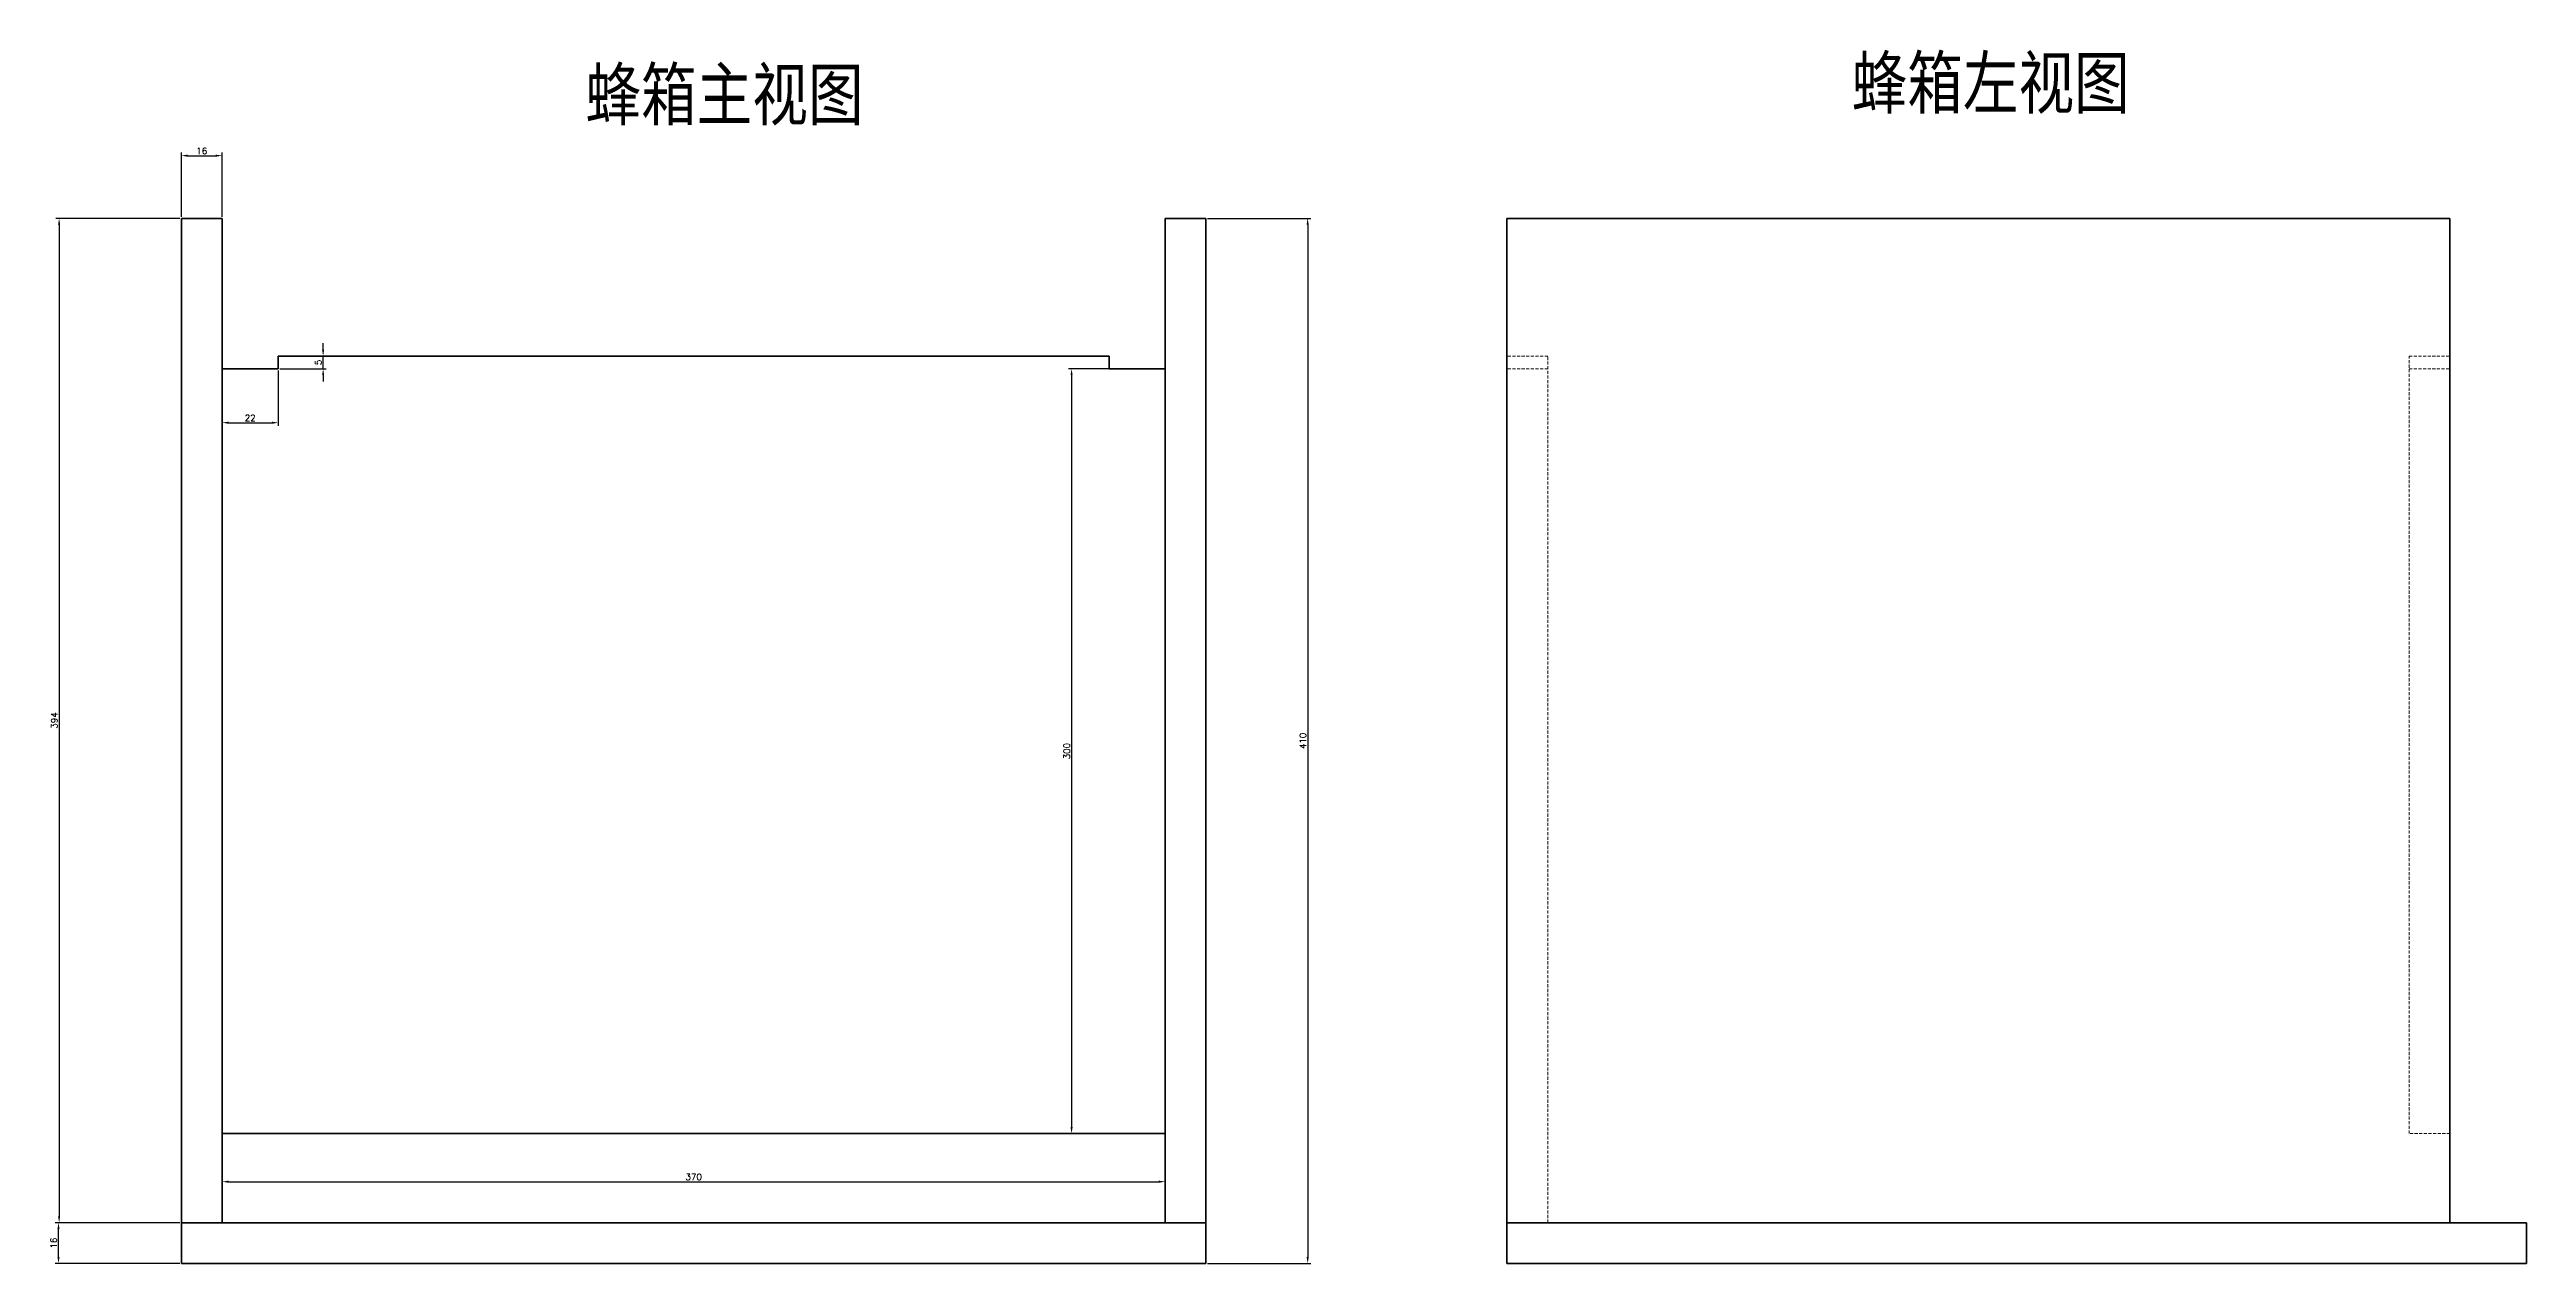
# Model space of a CAD drawing. Header units: millimetres. Extents: x 943 to 1915, y -332 to 843.
# Drawn here: x 943 to 1915, y 367 to 843 of the extents above; entities that cross this region are included whole.
import ezdxf

# ---------------------------------------------------------------- set-up
doc = ezdxf.new("R2010")
doc.units = ezdxf.units.MM
doc.header["$LTSCALE"] = 0.38
doc.linetypes.add('HIDDEN2', pattern=[4.7625, 3.175, -1.5875])
doc.layers.add('细实线', color=7, linetype='Continuous', lineweight=20)
doc.styles.get("Standard").update_dxf_attribs({"font": 'txt', "bigfont": 'gbcbig.shx'})
doc.styles.add('工程图中的汉字', font='simfang.ttf', dxfattribs={"width": 0.8})
doc.dimstyles.new('ISO-25', dxfattribs={"dimtxt": 2.5, "dimasz": 2.5, "dimexe": 1.25, "dimexo": 0.625, "dimtad": 1, "dimtxsty": 'Standard', "dimcen": 2.5, "dimadec": 0, "dimazin": 0, "dimtfac": 1, "dimtmove": 0, "dimatfit": 3, "dimfxl": 1, "dimarcsym": 0})

# ---------------------------------------------------------------- blocks, each defined once
blk = doc.blocks.new('*D29')
at = {"layer": 'Defpoints', "color": 0, "lineweight": 50}
for p in [(994.94, 776.84), (946.97, 382.84), (994.94, 382.84)]:
    blk.add_point(p, dxfattribs=at)
at = {"layer": '细实线', "color": 0, "lineweight": -2}
for p, q in [((994.32, 776.84), (945.72, 776.84)), ((946.97, 774.34), (946.97, 385.34)), ((994.32, 382.84), (945.72, 382.84))]:
    blk.add_line(p, q, dxfattribs=at)
at = {"layer": '细实线', "color": 0, "lineweight": 50}
for points in [[(946.55, 774.34), (947.39, 774.34), (946.97, 776.84)], [(946.55, 385.34), (947.39, 385.34), (946.97, 382.84)]]:
    blk.add_solid(points, dxfattribs=at)
at = {"layer": '细实线', "color": 0, "lineweight": 20, "insert": (945.09, 579.84), "char_height": 2.5, "attachment_point": 5, "rotation": 90}
blk.add_mtext('394', dxfattribs=at)
blk = doc.blocks.new('*D30')
at = {"layer": 'Defpoints', "color": 0, "lineweight": 50}
for p in [(1010.94, 801.44), (994.94, 776.84), (1010.94, 776.84)]:
    blk.add_point(p, dxfattribs=at)
at = {"layer": '细实线', "color": 0, "lineweight": -2}
for p, q in [((994.94, 777.47), (994.94, 802.69)), ((997.44, 801.44), (1008.44, 801.44)), ((1010.94, 777.47), (1010.94, 802.69))]:
    blk.add_line(p, q, dxfattribs=at)
at = {"layer": '细实线', "color": 0, "lineweight": 50}
for points in [[(997.44, 801.86), (997.44, 801.03), (994.94, 801.44)], [(1008.44, 801.86), (1008.44, 801.03), (1010.94, 801.44)]]:
    blk.add_solid(points, dxfattribs=at)
at = {"layer": '细实线', "color": 0, "lineweight": 20, "insert": (1002.94, 803.32), "char_height": 2.5, "attachment_point": 5}
blk.add_mtext('16', dxfattribs=at)
blk = doc.blocks.new('*D31')
at = {"layer": 'Defpoints', "color": 0, "lineweight": 50}
for p in [(1010.94, 717.84), (1032.94, 717.84), (1032.94, 696.68)]:
    blk.add_point(p, dxfattribs=at)
at = {"layer": '细实线', "color": 0, "lineweight": -2}
for p, q in [((1010.94, 717.22), (1010.94, 695.43)), ((1032.94, 717.22), (1032.94, 695.43)), ((1013.44, 696.68), (1030.44, 696.68))]:
    blk.add_line(p, q, dxfattribs=at)
at = {"layer": '细实线', "color": 0, "lineweight": 50}
for points in [[(1013.44, 697.09), (1013.44, 696.26), (1010.94, 696.68)], [(1030.44, 697.09), (1030.44, 696.26), (1032.94, 696.68)]]:
    blk.add_solid(points, dxfattribs=at)
at = {"layer": '细实线', "color": 0, "lineweight": 20, "insert": (1021.94, 698.55), "char_height": 2.5, "attachment_point": 5}
blk.add_mtext('22', dxfattribs=at)
blk = doc.blocks.new('*D32')
at = {"layer": 'Defpoints', "color": 0, "lineweight": 50}
for p in [(1032.94, 722.84), (1050.56, 722.84), (1032.94, 717.84)]:
    blk.add_point(p, dxfattribs=at)
at = {"layer": '细实线', "color": 0, "lineweight": -2}
for p, q in [((1033.57, 722.84), (1051.81, 722.84)), ((1050.56, 725.34), (1050.56, 727.84)), ((1050.56, 717.84), (1050.56, 722.84)), ((1033.57, 717.84), (1051.81, 717.84)), ((1050.56, 715.34), (1050.56, 712.84))]:
    blk.add_line(p, q, dxfattribs=at)
at = {"layer": '细实线', "color": 0, "lineweight": 50}
for points in [[(1050.14, 725.34), (1050.97, 725.34), (1050.56, 722.84)], [(1050.14, 715.34), (1050.97, 715.34), (1050.56, 717.84)]]:
    blk.add_solid(points, dxfattribs=at)
at = {"layer": '细实线', "color": 0, "lineweight": 20, "insert": (1048.68, 720.34), "char_height": 2.5, "attachment_point": 5, "rotation": 90}
blk.add_mtext('5', dxfattribs=at)
blk = doc.blocks.new('*D28')
at = {"layer": 'Defpoints', "color": 0, "lineweight": 50}
for p in [(946.73, 382.84), (994.94, 382.84), (994.94, 366.84)]:
    blk.add_point(p, dxfattribs=at)
at = {"layer": '细实线', "color": 0, "lineweight": -2}
for p, q in [((994.32, 382.84), (945.48, 382.84)), ((946.73, 369.34), (946.73, 380.34)), ((994.32, 366.84), (945.48, 366.84))]:
    blk.add_line(p, q, dxfattribs=at)
at = {"layer": '细实线', "color": 0, "lineweight": 50}
for points in [[(946.31, 380.34), (947.14, 380.34), (946.73, 382.84)], [(946.31, 369.34), (947.14, 369.34), (946.73, 366.84)]]:
    blk.add_solid(points, dxfattribs=at)
at = {"layer": '细实线', "color": 0, "lineweight": 20, "insert": (944.85, 374.84), "char_height": 2.5, "attachment_point": 5, "rotation": 90}
blk.add_mtext('16', dxfattribs=at)
blk = doc.blocks.new('*D33')
at = {"layer": 'Defpoints', "color": 0, "lineweight": 50}
for p in [(1396.94, 776.84), (1396.94, 366.84), (1436.85, 366.84)]:
    blk.add_point(p, dxfattribs=at)
at = {"layer": '细实线', "color": 0, "lineweight": -2}
for p, q in [((1397.57, 776.84), (1438.1, 776.84)), ((1436.85, 774.34), (1436.85, 369.34)), ((1397.57, 366.84), (1438.1, 366.84))]:
    blk.add_line(p, q, dxfattribs=at)
at = {"layer": '细实线', "color": 0, "lineweight": 50}
for points in [[(1436.43, 774.34), (1437.27, 774.34), (1436.85, 776.84)], [(1436.43, 369.34), (1437.27, 369.34), (1436.85, 366.84)]]:
    blk.add_solid(points, dxfattribs=at)
at = {"layer": '细实线', "color": 0, "lineweight": 20, "insert": (1434.98, 571.84), "char_height": 2.5, "attachment_point": 5, "rotation": 90}
blk.add_mtext('410', dxfattribs=at)
blk = doc.blocks.new('*D34')
at = {"layer": 'Defpoints', "color": 0, "lineweight": 50}
for p in [(1010.94, 417.84), (1380.94, 417.84), (1380.94, 398.93)]:
    blk.add_point(p, dxfattribs=at)
at = {"layer": '细实线', "color": 0, "lineweight": -2}
for p, q in [((1010.94, 417.22), (1010.94, 397.68)), ((1380.94, 417.22), (1380.94, 397.68)), ((1013.44, 398.93), (1378.44, 398.93))]:
    blk.add_line(p, q, dxfattribs=at)
at = {"layer": '细实线', "color": 0, "lineweight": 50}
for points in [[(1013.44, 399.34), (1013.44, 398.51), (1010.94, 398.93)], [(1378.44, 399.34), (1378.44, 398.51), (1380.94, 398.93)]]:
    blk.add_solid(points, dxfattribs=at)
at = {"layer": '细实线', "color": 0, "lineweight": 20, "insert": (1195.94, 400.8), "char_height": 2.5, "attachment_point": 5}
blk.add_mtext('370', dxfattribs=at)
blk = doc.blocks.new('*D35')
at = {"layer": 'Defpoints', "color": 0, "lineweight": 50}
for p in [(1380.94, 717.84), (1344.22, 417.84), (1380.94, 417.84)]:
    blk.add_point(p, dxfattribs=at)
at = {"layer": '细实线', "color": 0, "lineweight": -2}
for p, q in [((1380.32, 717.84), (1342.97, 717.84)), ((1344.22, 715.34), (1344.22, 420.34)), ((1380.32, 417.84), (1342.97, 417.84))]:
    blk.add_line(p, q, dxfattribs=at)
at = {"layer": '细实线', "color": 0, "lineweight": 50}
for points in [[(1343.8, 715.34), (1344.63, 715.34), (1344.22, 717.84)], [(1343.8, 420.34), (1344.63, 420.34), (1344.22, 417.84)]]:
    blk.add_solid(points, dxfattribs=at)
at = {"layer": '细实线', "color": 0, "lineweight": 20, "insert": (1342.34, 567.84), "char_height": 2.5, "attachment_point": 5, "rotation": 90}
blk.add_mtext('300', dxfattribs=at)

msp = doc.modelspace()

# ---------------------------------------------------------------- linework, layer by layer
at = {"layer": '细实线', "lineweight": 50}
for p, q in [((994.942, 366.845), (994.942, 776.845)), ((994.942, 776.845), (1010.942, 776.845)), ((1010.942, 776.845), (1010.942, 382.845)), ((1396.942, 776.845), (1380.942, 776.845)), ((1380.942, 382.845), (1380.942, 776.845)), ((1396.942, 366.845), (1396.942, 776.845)), ((1515.041, 776.845), (1885.041, 776.845)), ((1515.041, 366.845), (1515.041, 776.845)), ((1885.041, 776.845), (1885.041, 382.845)), ((1032.942, 722.845), (1358.942, 722.845)), ((1032.942, 717.845), (1032.942, 722.845)), ((1358.942, 717.845), (1358.942, 722.845)), ((1010.942, 717.845), (1032.942, 717.845)), ((1380.942, 717.845), (1358.942, 717.845)), ((1010.942, 417.845), (1380.942, 417.845)), ((994.942, 382.845), (1396.942, 382.845)), ((1515.041, 382.845), (1915.041, 382.845)), ((1915.041, 382.845), (1915.041, 366.845)), ((994.942, 366.845), (1396.942, 366.845)), ((1915.041, 366.845), (1515.041, 366.845))]:
    msp.add_line(p, q, dxfattribs=at)
at = {"layer": '细实线', "linetype": 'HIDDEN2', "lineweight": 20}
for p, q in [((1531.041, 722.845), (1515.041, 722.845)), ((1531.041, 382.845), (1531.041, 722.845)), ((1869.041, 417.845), (1869.041, 722.845)), ((1869.041, 722.845), (1885.041, 722.845)), ((1531.041, 717.845), (1515.041, 717.845)), ((1869.041, 717.845), (1885.041, 717.845)), ((1885.041, 417.845), (1869.041, 417.845))]:
    msp.add_line(p, q, dxfattribs=at)

# ---------------------------------------------------------------- texts
at = {"layer": '细实线', "lineweight": 20, "char_height": 20, "attachment_point": 1, "style": '工程图中的汉字'}
for s, width, gutter_width, heights, insert in [('蜂箱主视图', 123.44558, 37.048, [33.642], (1153.456, 835.463)), ('蜂箱左视图', 224.22699, 27.735, [0], (1650.277, 840.052))]:
    msp.add_mtext_dynamic_manual_height_columns(s, width=width, gutter_width=gutter_width, heights=heights, dxfattribs=dict(at, insert=insert))

# ---------------------------------------------------------------- dimensions: what is measured, and where the dimension line sits
at = {"layer": '细实线', "lineweight": 20}
for base, p1, p2, picture, middle in [((1010.942, 801.444), (994.942, 776.845), (1010.942, 776.845), '*D30', (1002.942, 803.319)), ((1032.942, 696.676), (1010.942, 717.845), (1032.942, 717.845), '*D31', (1021.942, 698.551)), ((1380.942, 398.928), (1010.942, 417.845), (1380.942, 417.845), '*D34', (1195.942, 400.803))]:
    dim = msp.add_linear_dim(base=base, p1=p1, p2=p2, dimstyle='ISO-25', dxfattribs=at)
    dim.commit()
    dim.dimension.update_dxf_attribs({"geometry": picture, "text_midpoint": middle})
for base, p1, p2, picture, middle in [((946.969, 382.845), (994.942, 776.845), (994.942, 382.845), '*D29', (945.094, 579.845)), ((1436.851, 366.845), (1396.942, 776.845), (1396.942, 366.845), '*D33', (1434.976, 571.845)), ((1050.556, 722.845), (1032.942, 717.845), (1032.942, 722.845), '*D32', (1048.681, 720.345)), ((1344.215, 417.845), (1380.942, 717.845), (1380.942, 417.845), '*D35', (1342.34, 567.845)), ((946.726, 382.845), (994.942, 366.845), (994.942, 382.845), '*D28', (944.851, 374.845))]:
    dim = msp.add_linear_dim(base=base, p1=p1, p2=p2, angle=90, dimstyle='ISO-25', dxfattribs=at)
    dim.commit()
    dim.dimension.update_dxf_attribs({"geometry": picture, "text_midpoint": middle})

doc.saveas('drawing.dxf')
